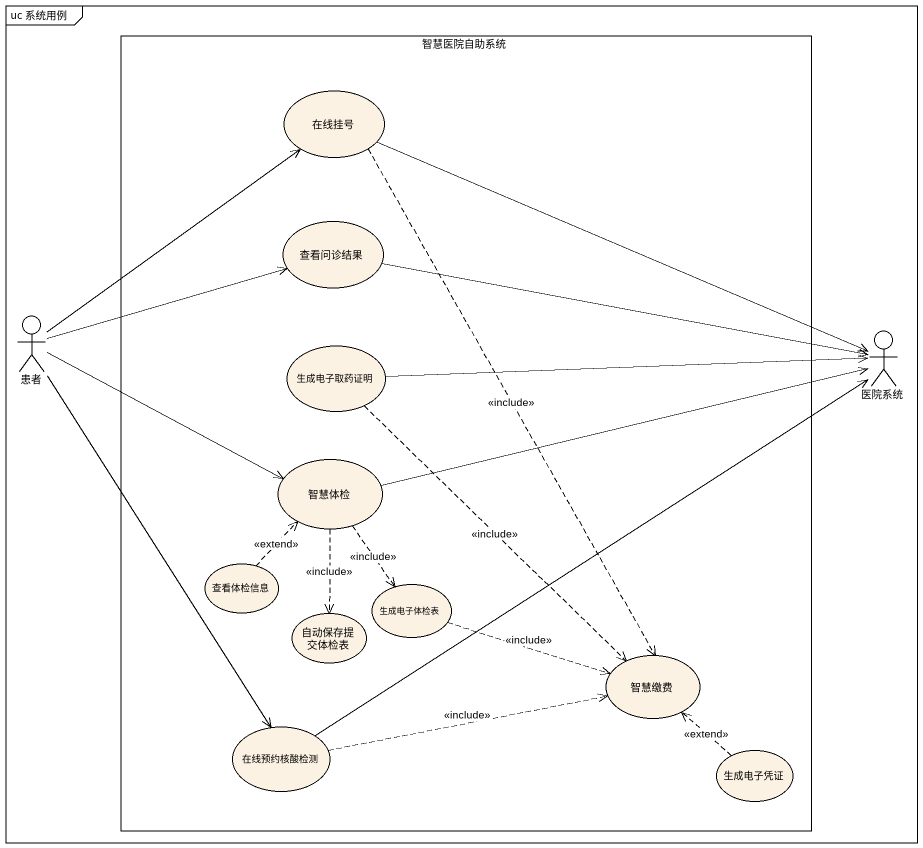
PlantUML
@startuml
mainframe uc 系统用例
rectangle 智慧医院自助系统 {
  usecase 在线挂号
  usecase 查看问诊结果
  usecase 生成电子取药证明
  usecase 智慧体检
  usecase 查看体检信息
  usecase 自动保存提交体检表
  usecase 生成电子体检表
  usecase 智慧缴费
  usecase 在线预约核酸检测
  usecase 生成电子凭证
}
actor 患者
actor 医院系统
在线挂号 ..> 智慧缴费 : <<include>>
患者 -up-> 在线挂号
患者 -right-> 查看问诊结果
患者 -right-> 智慧体检
患者 --> 在线预约核酸检测
生成电子取药证明 ..> 智慧缴费 : <<include>>
医院系统 <-left- 在线挂号
医院系统 <-left- 查看问诊结果
医院系统 <-left- 生成电子取药证明
医院系统 <-left- 智慧体检
医院系统 <-- 在线预约核酸检测
智慧体检 ..> 自动保存提交体检表 : <<include>>
智慧体检 ..> 生成电子体检表 : <<include>>
查看体检信息 .up.> 智慧体检 : <<extend>>
生成电子体检表 .right.> 智慧缴费 : <<include>>
在线预约核酸检测 .right.> 智慧缴费 : <<include>>
生成电子凭证 .up.> 智慧缴费 : <<extend>>
@enduml
